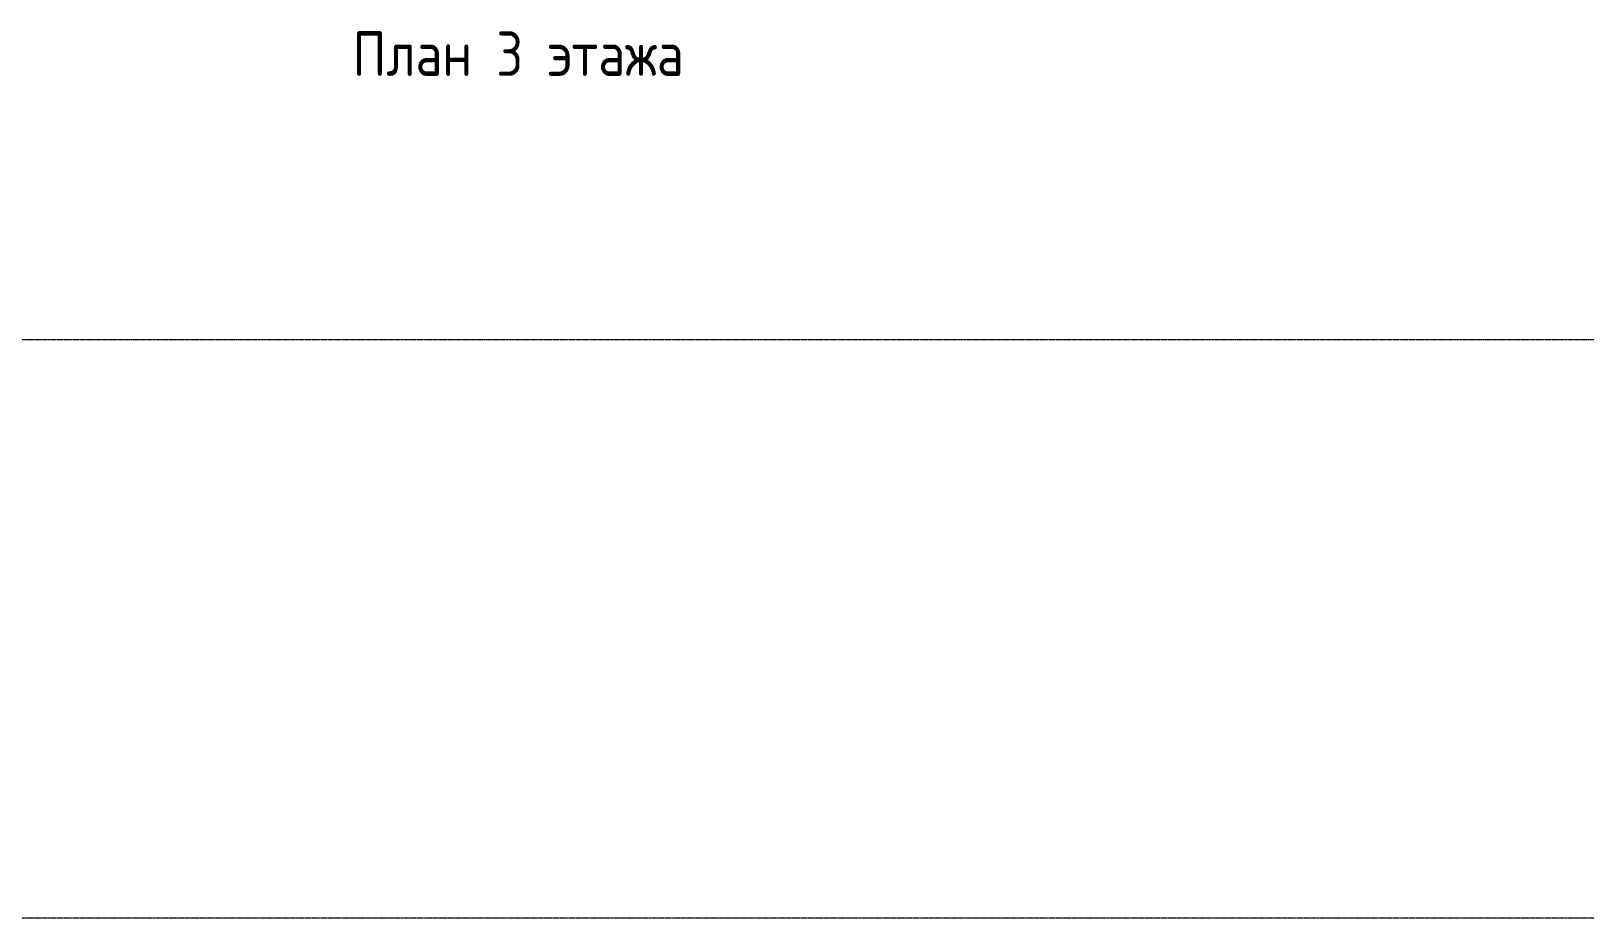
# Model space of a CAD drawing. Header units: millimetres. Extents: x -32 to 417638015, y -35 to 175284279.
# Drawn here: x 1054501 to 1071958, y 88313 to 98276 of the extents above; entities that cross this region are included whole.
import ezdxf

# ---------------------------------------------------------------- set-up
doc = ezdxf.new("R2010")
doc.units = ezdxf.units.MM
doc.linetypes.add('ADSK_Линия сетки', pattern=[25, 20, -2.5, 0, -2.5])
for name, color, linetype, lineweight in [('Марки помещений', 7, 'Continuous', 20), ('Оси', 253, 'Continuous', 9), ('ШТРИХОВКА', 252, 'Continuous', 15)]:
    doc.layers.add(name, color=color, linetype=linetype, lineweight=lineweight)
doc.styles.add('GOST Common_2', font='GOST_Common.ttf', dxfattribs={"width": 0.9, "height": 250})

# ---------------------------------------------------------------- blocks, each defined once
blk = doc.blocks.new('План 3 этажа')
at = {"layer": 'Оси', "color": 8, "linetype": 'ADSK_Линия сетки'}
for p, q in [((-10051.774, 43203.902), (56512.196, 43203.902)), ((-10051.774, 36703.902), (56512.196, 36703.902))]:
    blk.add_line(p, q, dxfattribs=at)
at = {"layer": 'Марки помещений', "color": 8, "lineweight": 9, "insert": (23642.632, 46413.466), "char_height": 500, "width": 3792.10961, "attachment_point": 5, "line_spacing_factor": 1.022766, "style": 'GOST Common_2'}
blk.add_mtext('\\pxt1.8,3.6,5.4,7.2,9,10.8,12.6,14.4,16.2,18,19.8,21.6,23.4,25.2,27,28.8,30.6,32.4,34.2,36,37.8,39.6,41.4,43.2,45,46.8,48.6,50.4,52.2,54,55.8,57.6;План 3 этажа', dxfattribs=at)

msp = doc.modelspace()

# ---------------------------------------------------------------- block references
at = {"layer": 'ШТРИХОВКА'}
msp.add_blockref('План 3 этажа', (1036331, 51609), dxfattribs=at)

doc.saveas('drawing.dxf')
